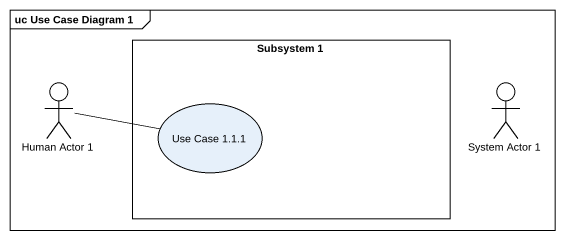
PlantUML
@startuml
mainframe uc Use Case Diagram 1
rectangle "Subsystem 1" as Subsystem_1 {
  usecase "Use Case 1.1.1" as Use_Case_1_1_1
}
actor "Human Actor 1" as Human_Actor_1
actor "System Actor 1" as System_Actor_1
Human_Actor_1 -right- Use_Case_1_1_1
@enduml
